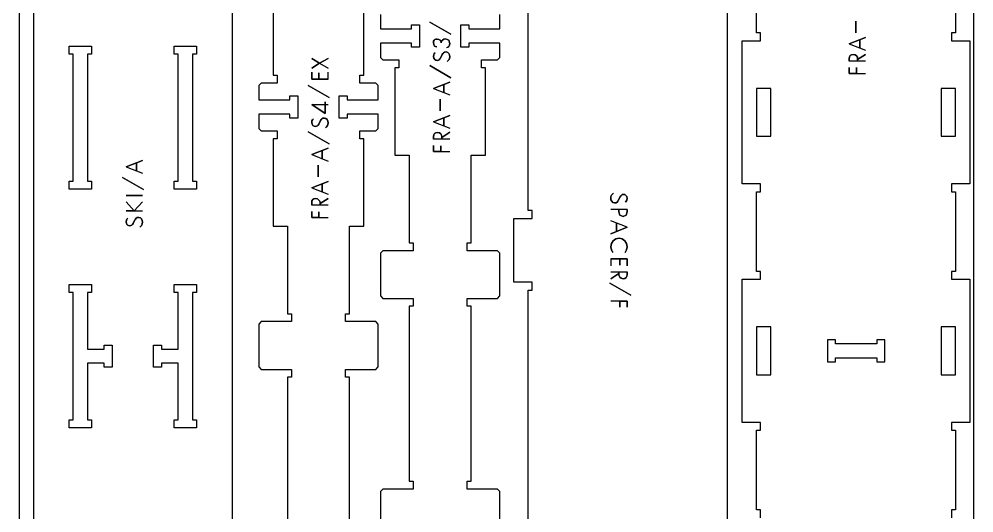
# Model space of a CAD drawing. Extents: x -3500 to 300, y -1049 to 1500.
# Drawn here: x -900 to 300, y -390 to 232 of the extents above; entities that cross this region are included whole.
import ezdxf

# ---------------------------------------------------------------- set-up
doc = ezdxf.new("R2010")
doc.units = 0
for name, color, linetype in [('CUTS', 7, 'CONTINUOUS'), ('OUTLINES', 7, 'CONTINUOUS'), ('SHEETS', 7, 'CONTINUOUS'), ('TAGS', 7, 'CONTINUOUS')]:
    doc.layers.add(name, color=color, linetype=linetype)

msp = doc.modelspace()

# ---------------------------------------------------------------- linework, layer by layer
at = {"layer": 'CUTS', "color": 4}
for points in [[(-809, 27.6), (-809, 17.6), (-837, 17.6), (-837, 27.6), (-832, 27.6), (-832, 187.6), (-837, 187.6), (-837, 197.6), (-809, 197.6), (-809, 187.6), (-814, 187.6), (-814, 27.6)], [(-677, 197.6), (-677, 187.6), (-682, 187.6), (-682, 27.6), (-677, 27.6), (-677, 17.6), (-705, 17.6), (-705, 27.6), (-700, 27.6), (-700, 187.6), (-705, 187.6), (-705, 197.6)], [(26.9, 144.3), (26.9, 84.3), (44.9, 84.3), (44.9, 144.3)], [(276.9, 144.3), (258.9, 144.3), (258.9, 84.3), (276.9, 84.3)], [(-837, -112.4), (-837, -102.4), (-809, -102.4), (-809, -112.4), (-814, -112.4), (-814, -183.4), (-793, -183.4), (-793, -178.4), (-783, -178.4), (-783, -206.4), (-793, -206.4), (-793, -201.4), (-814, -201.4), (-814, -272.4), (-809, -272.4), (-809, -282.4), (-837, -282.4), (-837, -272.4), (-832, -272.4), (-832, -112.4)], [(-731, -178.4), (-721, -178.4), (-721, -183.4), (-700, -183.4), (-700, -112.4), (-705, -112.4), (-705, -102.4), (-677, -102.4), (-677, -112.4), (-682, -112.4), (-682, -272.4), (-677, -272.4), (-677, -282.4), (-705, -282.4), (-705, -272.4), (-700, -272.4), (-700, -201.4), (-721, -201.4), (-721, -206.4), (-731, -206.4)], [(44.9, -215.7), (44.9, -155.7), (26.9, -155.7), (26.9, -215.7)], [(276.9, -215.7), (276.9, -155.7), (258.9, -155.7), (258.9, -215.7)], [(125.9, -194.7), (177.9, -194.7), (177.9, -199.7), (187.9, -199.7), (187.9, -171.7), (177.9, -171.7), (177.9, -176.7), (125.9, -176.7), (125.9, -171.7), (115.9, -171.7), (115.9, -199.7), (125.9, -199.7)]]:
    msp.add_lwpolyline(points, close=True, dxfattribs=at)
at = {"layer": 'OUTLINES', "color": 5}
msp.add_lwpolyline([(-632, -942.4), (-632, 966.6), (-882, 966.6), (-882, -942.4)], close=True, dxfattribs=at)
for points in [[(-10.3, 465.7), (-10.3, -584.3), (-89.3, -584.3), (-89.3, -579.3), (-99.3, -579.3), (-99.3, -659.3), (-171.3, -659.3), (-171.3, -579.3), (-181.3, -579.3), (-181.3, -584.3), (-278.3, -584.3), (-278.3, -554.3), (-255.3, -554.3), (-255.3, -544.3), (-260.3, -544.3), (-260.3, -109.3), (-255.3, -109.3), (-255.3, -99.3), (-278.3, -99.3), (-278.3, -19.3), (-255.3, -19.3), (-255.3, -9.3), (-260.3, -9.3), (-260.3, 425.7)], [(-580.7, 381), (-580.7, 161), (-575.7, 161), (-575.7, 151), (-595.7, 151), (-598.7, 148), (-598.7, 130), (-559.7, 130), (-559.7, 135), (-549.7, 135), (-549.7, 107), (-559.7, 107), (-559.7, 112), (-598.7, 112), (-598.7, 94), (-595.7, 91), (-575.7, 91), (-575.7, 81), (-580.7, 81), (-580.7, -29), (-562.7, -29), (-562.7, -139), (-557.7, -139), (-557.7, -149), (-595.7, -149), (-598.7, -152), (-598.7, -206), (-595.7, -209), (-557.7, -209), (-557.7, -219), (-562.7, -219), (-562.7, -439)], [(-484.7, -439), (-484.7, -219), (-489.7, -219), (-489.7, -209), (-451.7, -209), (-448.7, -206), (-448.7, -152), (-451.7, -149), (-489.7, -149), (-489.7, -139), (-484.7, -139), (-484.7, -29), (-466.7, -29), (-466.7, 81), (-471.7, 81), (-471.7, 91), (-451.7, 91), (-448.7, 94), (-448.7, 112), (-487.7, 112), (-487.7, 107), (-497.7, 107), (-497.7, 135), (-487.7, 135), (-487.7, 130), (-448.7, 130), (-448.7, 148), (-451.7, 151), (-471.7, 151), (-471.7, 161), (-466.7, 161), (-466.7, 381)], [(31.9, -395.7), (31.9, -385.7), (26.9, -385.7), (26.9, -335.7), (26.9, -285.7), (31.9, -285.7), (31.9, -275.7), (8.9, -275.7), (8.9, -95.7), (31.9, -95.7), (31.9, -85.7), (26.9, -85.7), (26.9, -35.7), (26.9, 14.3), (31.9, 14.3), (31.9, 24.3), (8.9, 24.3), (8.9, 204.3), (31.9, 204.3), (31.9, 214.3), (26.9, 214.3), (26.9, 264.3)], [(276.9, 264.3), (276.9, 214.3), (271.9, 214.3), (271.9, 204.3), (294.9, 204.3), (294.9, 24.3), (271.9, 24.3), (271.9, 14.3), (276.9, 14.3), (276.9, -35.7), (276.9, -85.7), (271.9, -85.7), (271.9, -95.7), (294.9, -95.7), (294.9, -275.7), (271.9, -275.7), (271.9, -285.7), (276.9, -285.7), (276.9, -335.7), (276.9, -385.7), (271.9, -385.7), (271.9, -395.7)], [(-445.7, 237.3), (-445.7, 219.3), (-406.7, 219.3), (-406.7, 224.3), (-396.7, 224.3), (-396.7, 196.3), (-406.7, 196.3), (-406.7, 201.3), (-445.7, 201.3), (-445.7, 183.3), (-442.7, 180.3), (-422.7, 180.3), (-422.7, 170.3), (-427.7, 170.3), (-427.7, 60.3), (-409.7, 60.3), (-409.7, -49.7), (-404.7, -49.7), (-404.7, -59.7), (-442.7, -59.7), (-445.7, -62.7), (-445.7, -116.7), (-442.7, -119.7), (-404.7, -119.7), (-404.7, -129.7), (-409.7, -129.7), (-409.7, -349.7), (-404.7, -349.7), (-404.7, -359.7), (-442.7, -359.7), (-445.7, -362.7), (-445.7, -416.7)], [(-295.7, -416.7), (-295.7, -362.7), (-298.7, -359.7), (-336.7, -359.7), (-336.7, -349.7), (-331.7, -349.7), (-331.7, -129.7), (-336.7, -129.7), (-336.7, -119.7), (-298.7, -119.7), (-295.7, -116.7), (-295.7, -62.7), (-298.7, -59.7), (-336.7, -59.7), (-336.7, -49.7), (-331.7, -49.7), (-331.7, 60.3), (-313.7, 60.3), (-313.7, 170.3), (-318.7, 170.3), (-318.7, 180.3), (-298.7, 180.3), (-295.7, 183.3), (-295.7, 201.3), (-334.7, 201.3), (-334.7, 196.3), (-344.7, 196.3), (-344.7, 224.3), (-334.7, 224.3), (-334.7, 219.3), (-295.7, 219.3), (-295.7, 237.3)]]:
    msp.add_lwpolyline(points, dxfattribs=at)
at = {"layer": 'SHEETS', "color": 1}
msp.add_lwpolyline([(-900, -1000), (300, -1000), (300, 1500), (-900, 1500)], close=True, dxfattribs=at)
at = {"layer": 'TAGS', "color": 2}
for points in [[(151.6, 229), (151.6, 214.4)], [(-383.9, 227.7), (-357.5, 212.5)], [(156.6, 205.8), (156.6, 195.5)], [(163.9, 187.3), (153.8, 180.7)], [(-383.9, 173.1), (-357.5, 157.9)], [(-536.9, 148.1), (-510.5, 132.9)], [(-366, 149.4), (-366, 139)], [(-371, 130.9), (-371, 116.2)], [(-366, 107.7), (-366, 97.3)], [(-536.9, 90), (-510.5, 74.8)], [(-358.7, 89.2), (-368.8, 82.6)], [(-519, 66.3), (-519, 55.9)], [(-752.3, 51), (-752.3, 40.6)], [(-524, 47.8), (-524, 33.1)], [(-770.2, 32.5), (-743.8, 17.3)], [(-519, 24.6), (-519, 14.2)], [(-765.5, 9.7), (-745, 9.7)], [(-511.7, 6.1), (-521.7, -0.5)], [(-149, -35.5), (-149, -25.1)], [(-156.3, -95.1), (-146.3, -88.5)], [(-131.1, -115.6), (-157.5, -100.4)]]:
    msp.add_lwpolyline(points, close=True, dxfattribs=at)
for points in [[(-362.7, 196.1), (-361.3, 196.5), (-360, 197.3), (-359.1, 198.8), (-358.7, 201.1), (-360, 205.3), (-364, 206.9), (-366.4, 206.4), (-368, 205.3), (-369, 203.7), (-369.4, 201.9), (-369.7, 203.6), (-370.9, 205.1), (-372.5, 206.1), (-374.6, 206.5), (-375.4, 206.5), (-376.4, 206.4), (-377.4, 206), (-378.3, 205.2), (-379, 204), (-379.2, 202.1), (-378.8, 199.4), (-377.8, 197.8), (-376.5, 197.1), (-375.1, 196.8), (-376.5, 197.1), (-377.8, 197.8), (-378.8, 199.4), (-379.2, 202.1), (-379, 204), (-378.3, 205.2), (-377.4, 206), (-376.4, 206.4), (-375.4, 206.5), (-374.6, 206.5), (-372.5, 206.1), (-370.9, 205.1), (-369.7, 203.6), (-369.4, 201.9), (-369, 203.7), (-368, 205.3), (-366.4, 206.4), (-364, 206.9), (-360, 205.3), (-358.7, 201.1), (-359.1, 198.8), (-360, 197.3), (-361.3, 196.5)], [(143.4, 200.7), (163.9, 208.7), (143.4, 200.7), (163.9, 192.7)], [(-522.3, 176), (-511.7, 181.9), (-522.3, 176), (-532.2, 181.9), (-522.3, 176), (-532.2, 169.9), (-522.3, 176), (-511.7, 169.9)], [(-362.1, 178.5), (-360.6, 179.4), (-359.5, 180.7), (-358.9, 182.2), (-358.7, 184.3), (-358.9, 186.5), (-359.8, 188.4), (-361.3, 189.8), (-363.4, 190.3), (-365.4, 190.1), (-366.7, 189.3), (-367.5, 188.3), (-368.1, 187.3), (-370.5, 182.7), (-371.2, 181.5), (-372, 180.6), (-373.1, 180), (-374.5, 179.7), (-376.2, 180), (-377.7, 180.9), (-378.8, 182.5), (-379.2, 184.7), (-378.9, 186.8), (-378.2, 188.2), (-377.1, 189.3), (-378.2, 188.2), (-378.9, 186.8), (-379.2, 184.7), (-378.8, 182.5), (-377.7, 180.9), (-376.2, 180), (-374.5, 179.7), (-373.1, 180), (-372, 180.6), (-371.2, 181.5), (-370.5, 182.7), (-368.1, 187.3), (-367.5, 188.3), (-366.7, 189.3), (-365.4, 190.1), (-363.4, 190.3), (-361.3, 189.8), (-359.8, 188.4), (-358.9, 186.5), (-358.7, 184.3), (-358.9, 182.2), (-359.5, 180.7), (-360.6, 179.4)], [(163.9, 178.6), (143.4, 178.6), (143.4, 182.2), (143.7, 184.1), (144.6, 185.7), (146.2, 186.8), (148.5, 187.3), (150.8, 186.7), (152.5, 185.3), (153.5, 183.6), (153.8, 182.2), (153.8, 178.6), (153.8, 182.2), (153.5, 183.6), (152.5, 185.3), (150.8, 186.7), (148.5, 187.3), (146.2, 186.8), (144.6, 185.7), (143.7, 184.1), (143.4, 182.2), (143.4, 178.6)], [(152.5, 163.3), (152.5, 170.6), (152.5, 163.3), (143.4, 163.3), (143.4, 170.9), (143.4, 163.3), (163.9, 163.3)], [(-511.7, 155.9), (-523.1, 155.9), (-523.1, 164.1), (-523.1, 155.9), (-532.2, 155.9), (-532.2, 164.8), (-532.2, 155.9), (-511.7, 155.9), (-511.7, 164.8)], [(-379.2, 144.2), (-358.7, 152.2), (-379.2, 144.2), (-358.7, 136.2)], [(-532.2, 124.1), (-515.5, 113), (-515.5, 127.4), (-515.5, 113), (-532.2, 124.1), (-511.7, 124.1)], [(-379.2, 102.5), (-358.7, 110.5), (-379.2, 102.5), (-358.7, 94.5)], [(-515.1, 95.4), (-513.5, 96.3), (-512.5, 97.6), (-511.9, 99.1), (-511.7, 101.2), (-511.9, 103.4), (-512.8, 105.3), (-514.3, 106.7), (-516.3, 107.2), (-518.3, 107), (-519.7, 106.2), (-520.5, 105.2), (-521.1, 104.2), (-523.4, 99.6), (-524.1, 98.4), (-525, 97.5), (-526.1, 96.9), (-527.5, 96.6), (-529.1, 96.9), (-530.7, 97.8), (-531.8, 99.4), (-532.2, 101.6), (-531.9, 103.7), (-531.1, 105.1), (-530.1, 106.2), (-531.1, 105.1), (-531.9, 103.7), (-532.2, 101.6), (-531.8, 99.4), (-530.7, 97.8), (-529.1, 96.9), (-527.5, 96.6), (-526.1, 96.9), (-525, 97.5), (-524.1, 98.4), (-523.4, 99.6), (-521.1, 104.2), (-520.5, 105.2), (-519.7, 106.2), (-518.3, 107), (-516.3, 107.2), (-514.3, 106.7), (-512.8, 105.3), (-511.9, 103.4), (-511.7, 101.2), (-511.9, 99.1), (-512.5, 97.6), (-513.5, 96.3)], [(-358.7, 80.5), (-379.2, 80.5), (-379.2, 84), (-378.9, 86), (-378, 87.6), (-376.4, 88.7), (-374.1, 89.1), (-371.8, 88.5), (-370.1, 87.1), (-369.1, 85.5), (-368.8, 84), (-368.8, 80.5), (-368.8, 84), (-369.1, 85.5), (-370.1, 87.1), (-371.8, 88.5), (-374.1, 89.1), (-376.4, 88.7), (-378, 87.6), (-378.9, 86), (-379.2, 84), (-379.2, 80.5)], [(-370.1, 65.2), (-370.1, 72.4), (-370.1, 65.2), (-379.2, 65.2), (-379.2, 72.8), (-379.2, 65.2), (-358.7, 65.2)], [(-532.2, 61.1), (-511.7, 69.1), (-532.2, 61.1), (-511.7, 53.1)], [(-765.5, 45.8), (-745, 53.9), (-765.5, 45.8), (-745, 37.8)], [(-532.2, 19.4), (-511.7, 27.4), (-532.2, 19.4), (-511.7, 11.4)], [(-152.9, 12.3), (-154.4, 11.4), (-155.5, 10.1), (-156.1, 8.6), (-156.3, 6.5), (-156.1, 4.3), (-155.2, 2.4), (-153.7, 1), (-151.7, 0.5), (-149.7, 0.7), (-148.3, 1.5), (-147.5, 2.5), (-146.9, 3.5), (-144.6, 8.1), (-143.9, 9.3), (-143, 10.2), (-141.9, 10.8), (-140.5, 11.1), (-138.9, 10.8), (-137.3, 9.9), (-136.2, 8.3), (-135.8, 6.1), (-136.1, 4), (-136.9, 2.6), (-137.9, 1.5), (-136.9, 2.6), (-136.1, 4), (-135.8, 6.1), (-136.2, 8.3), (-137.3, 9.9), (-138.9, 10.8), (-140.5, 11.1), (-141.9, 10.8), (-143, 10.2), (-143.9, 9.3), (-144.6, 8.1), (-146.9, 3.5), (-147.5, 2.5), (-148.3, 1.5), (-149.7, 0.7), (-151.7, 0.5), (-153.7, 1), (-155.2, 2.4), (-156.1, 4.3), (-156.3, 6.5), (-156.1, 8.6), (-155.5, 10.1), (-154.4, 11.4)], [(-755.4, -9.7), (-745, 1.6), (-755.4, -9.7), (-765.5, 1.6), (-755.4, -9.7), (-765.5, -9.7), (-745, -9.7)], [(-511.7, -2.6), (-532.2, -2.6), (-532.2, 0.9), (-531.9, 2.9), (-531, 4.5), (-529.4, 5.6), (-527.1, 6), (-524.8, 5.4), (-523.1, 4), (-522.1, 2.4), (-521.8, 0.9), (-521.8, -2.6), (-521.8, 0.9), (-522.1, 2.4), (-523.1, 4), (-524.8, 5.4), (-527.1, 6), (-529.4, 5.6), (-531, 4.5), (-531.9, 2.9), (-532.2, 0.9), (-532.2, -2.6)], [(-523.1, -17.9), (-523.1, -10.7), (-523.1, -17.9), (-532.2, -17.9), (-532.2, -10.3), (-532.2, -17.9), (-511.7, -17.9)], [(-135.8, -7.7), (-135.8, -10.9), (-137.1, -15.2), (-140.9, -16.7), (-144.8, -15.2), (-146.2, -11), (-146.2, -7.7), (-146.2, -11), (-144.8, -15.2), (-140.9, -16.7), (-137.1, -15.2), (-135.8, -10.9), (-135.8, -7.7), (-156.3, -7.7)], [(-748.4, -29.7), (-746.9, -28.7), (-745.8, -27.5), (-745.2, -26), (-745, -23.9), (-745.2, -21.6), (-746.1, -19.7), (-747.6, -18.4), (-749.6, -17.8), (-751.6, -18.1), (-753, -18.9), (-753.8, -19.9), (-754.4, -20.8), (-756.7, -25.4), (-757.5, -26.6), (-758.3, -27.5), (-759.4, -28.2), (-760.8, -28.4), (-762.5, -28.2), (-764, -27.2), (-765.1, -25.7), (-765.5, -23.5), (-765.2, -21.4), (-764.4, -19.9), (-763.4, -18.9), (-764.4, -19.9), (-765.2, -21.4), (-765.5, -23.5), (-765.1, -25.7), (-764, -27.2), (-762.5, -28.2), (-760.8, -28.4), (-759.4, -28.2), (-758.3, -27.5), (-757.5, -26.6), (-756.7, -25.4), (-754.4, -20.8), (-753.8, -19.9), (-753, -18.9), (-751.6, -18.1), (-749.6, -17.8), (-747.6, -18.4), (-746.1, -19.7), (-745.2, -21.6), (-745, -23.9), (-745.2, -26), (-745.8, -27.5), (-746.9, -28.7)], [(-135.8, -30.3), (-156.3, -38.3), (-135.8, -30.3), (-156.3, -22.3)], [(-153.5, -62), (-155.6, -58.7), (-156.3, -54.7), (-155.5, -50.6), (-153.3, -47.2), (-150, -44.9), (-146, -44), (-142.1, -44.9), (-138.8, -47.2), (-136.6, -50.6), (-135.8, -54.7), (-136.5, -58.6), (-138.5, -61.9), (-136.5, -58.6), (-135.8, -54.7), (-136.6, -50.6), (-138.8, -47.2), (-142.1, -44.9), (-146, -44), (-150, -44.9), (-153.3, -47.2), (-155.5, -50.6), (-156.3, -54.7), (-155.6, -58.7)], [(-156.3, -69.9), (-144.9, -69.9), (-144.9, -78.1), (-144.9, -69.9), (-135.8, -69.9), (-135.8, -78.8), (-135.8, -69.9), (-156.3, -69.9), (-156.3, -78.8)], [(-156.3, -86.4), (-135.8, -86.4), (-135.8, -89.9), (-136.1, -91.9), (-137, -93.5), (-138.6, -94.6), (-140.9, -95), (-143.2, -94.4), (-144.9, -93), (-145.9, -91.4), (-146.2, -89.9), (-146.2, -86.4), (-146.2, -89.9), (-145.9, -91.4), (-144.9, -93), (-143.2, -94.4), (-140.9, -95), (-138.6, -94.6), (-137, -93.5), (-136.1, -91.9), (-135.8, -89.9), (-135.8, -86.4)], [(-144.9, -123.3), (-144.9, -130.6), (-144.9, -123.3), (-135.8, -123.3), (-135.8, -130.9), (-135.8, -123.3), (-156.3, -123.3)]]:
    msp.add_lwpolyline(points, dxfattribs=at)

doc.saveas('drawing.dxf')
